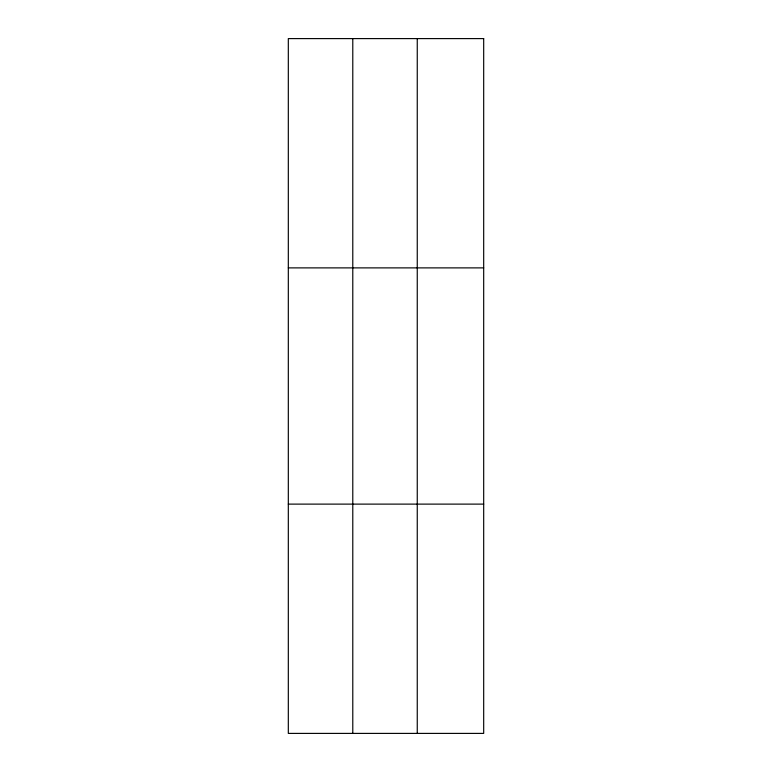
<?xml version="1.0" encoding="UTF-8"?>
<svg xmlns="http://www.w3.org/2000/svg" width="772" height="772" viewBox="0 0 772 772"><rect width="100%" height="100%" fill="white"/><g stroke="black" fill="none" stroke-linecap="round" stroke-linejoin="round"><path stroke-width="1.16" d="M352.785 38.6L352.785 733.4M417.256 38.6L417.256 733.4M288.313 267.884L483.687 267.884M288.313 504.116L483.687 504.116M483.687 38.6L483.687 733.4L288.313 733.4L288.313 38.6L483.687 38.6"/></g></svg>
